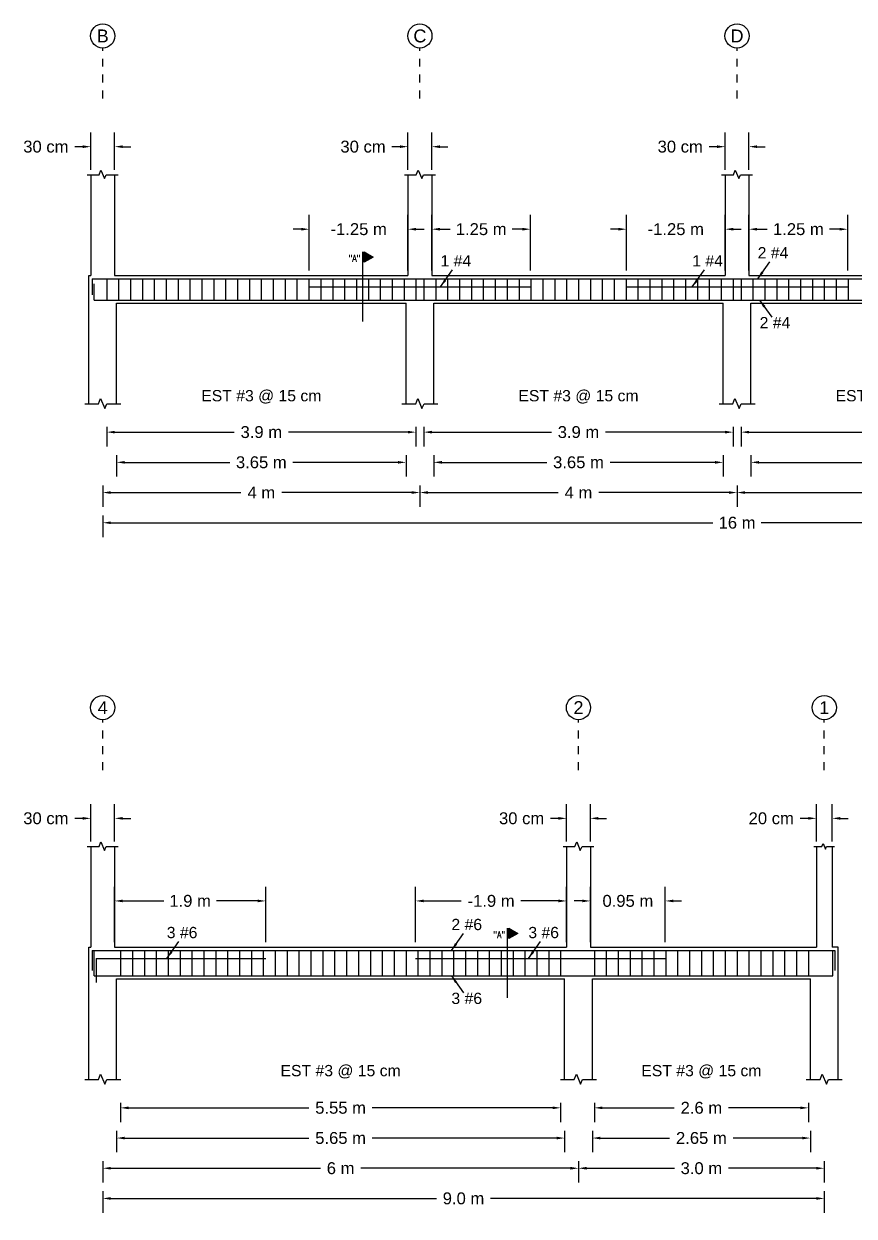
# Model space of a CAD drawing. Header units: metres. Extents: x 3 to 20.4, y -3.2 to 11.8.
# Drawn here: x 3.01 to 13.48, y -3.19 to 11.85 of the extents above; entities that cross this region are included whole.
import ezdxf
from ezdxf.enums import TextEntityAlignment as Align

# ---------------------------------------------------------------- set-up
doc = ezdxf.new("R2010")
doc.units = ezdxf.units.M
doc.header["$MEASUREMENT"] = 0
doc.linetypes.add('DASHED', pattern=[0.75, 0.5, -0.25])
for name, color, linetype in [('AXES', 7, 'Continuous'), ('GEOMETRY_CONTOURS', 7, 'Continuous'), ('LONGITUDINAL_REINFORCEMENT', 7, 'Continuous'), ('REINFORCEMENT_DIMENSIONS', 7, 'Continuous'), ('TRANSVERSAL_REINFORCEMENT', 7, 'Continuous')]:
    doc.layers.add(name, color=color, linetype=linetype)
doc.layers.add('TEXTOS 1', color=7, linetype='Continuous', lineweight=20)
doc.styles.add('romans', font='romans.shx', dxfattribs={"width": 0.7})
doc.styles.get("Standard").update_dxf_attribs({"font": 'arial.ttf'})
doc.dimstyles.get("Standard").update_dxf_attribs({"dimtxt": 0.18, "dimasz": 0.18, "dimexe": 0.18, "dimexo": 0.0625, "dimgap": 0.09, "dimtad": 0, "dimtih": 1, "dimtoh": 1, "dimdec": 4, "dimzin": 0, "dimdsep": 46, "dimtxsty": 'Standard', "dimcen": 0.09, "dimadec": 0, "dimazin": 0, "dimtfac": 1, "dimtdec": 4, "dimtofl": 0, "dimtmove": 0, "dimatfit": 3, "dimfxl": 1, "dimtolj": 1, "dimtzin": 0, "dimarcsym": 0})

# ---------------------------------------------------------------- blocks, each defined once
blk = doc.blocks.new('*D12')
at = {"layer": 'REINFORCEMENT_DIMENSIONS', "color": 0, "lineweight": -2, "transparency": 16777216}
for p, q in [((3.85, 10.006), (3.85, 10.479)), ((4.15, 10.006), (4.15, 10.479)), ((3.748, 10.299), (3.647, 10.299)), ((4.252, 10.299), (4.353, 10.299))]:
    blk.add_line(p, q, dxfattribs=at)
at = {"layer": 'REINFORCEMENT_DIMENSIONS', "color": 0, "transparency": 16777216}
for points in [[(3.748, 10.316), (3.748, 10.282), (3.85, 10.299)], [(4.252, 10.316), (4.252, 10.282), (4.15, 10.299)]]:
    blk.add_solid(points, dxfattribs=at)
at = {"layer": 'REINFORCEMENT_DIMENSIONS', "color": 0, "transparency": 16777216, "insert": (3.283, 10.299), "char_height": 0.15, "attachment_point": 5}
blk.add_mtext('\\A1;30 cm', dxfattribs=at)
blk = doc.blocks.new('*D13')
at = {"layer": 'REINFORCEMENT_DIMENSIONS', "color": 0, "lineweight": -2, "transparency": 16777216}
for p, q in [((7.85, 10.006), (7.85, 10.479)), ((8.15, 10.006), (8.15, 10.479)), ((7.748, 10.299), (7.647, 10.299)), ((8.252, 10.299), (8.353, 10.299))]:
    blk.add_line(p, q, dxfattribs=at)
at = {"layer": 'REINFORCEMENT_DIMENSIONS', "color": 0, "transparency": 16777216}
for points in [[(7.748, 10.316), (7.748, 10.282), (7.85, 10.299)], [(8.252, 10.316), (8.252, 10.282), (8.15, 10.299)]]:
    blk.add_solid(points, dxfattribs=at)
at = {"layer": 'REINFORCEMENT_DIMENSIONS', "color": 0, "transparency": 16777216, "insert": (7.283, 10.299), "char_height": 0.15, "attachment_point": 5}
blk.add_mtext('\\A1;30 cm', dxfattribs=at)
blk = doc.blocks.new('*D14')
at = {"layer": 'REINFORCEMENT_DIMENSIONS', "color": 0, "lineweight": -2, "transparency": 16777216}
for p, q in [((11.85, 10.006), (11.85, 10.479)), ((12.15, 10.006), (12.15, 10.479)), ((11.748, 10.299), (11.647, 10.299)), ((12.252, 10.299), (12.353, 10.299))]:
    blk.add_line(p, q, dxfattribs=at)
at = {"layer": 'REINFORCEMENT_DIMENSIONS', "color": 0, "transparency": 16777216}
for points in [[(11.748, 10.316), (11.748, 10.282), (11.85, 10.299)], [(12.252, 10.316), (12.252, 10.282), (12.15, 10.299)]]:
    blk.add_solid(points, dxfattribs=at)
at = {"layer": 'REINFORCEMENT_DIMENSIONS', "color": 0, "transparency": 16777216, "insert": (11.283, 10.299), "char_height": 0.15, "attachment_point": 5}
blk.add_mtext('\\A1;30 cm', dxfattribs=at)
blk = doc.blocks.new('*D17')
at = {"layer": 'REINFORCEMENT_DIMENSIONS', "color": 0, "lineweight": -2, "transparency": 16777216}
for p, q in [((4.175, 6.407), (4.175, 6.137)), ((7.825, 6.407), (7.825, 6.137)), ((4.277, 6.317), (5.601, 6.317)), ((7.723, 6.317), (6.399, 6.317))]:
    blk.add_line(p, q, dxfattribs=at)
at = {"layer": 'REINFORCEMENT_DIMENSIONS', "color": 0, "transparency": 16777216}
for points in [[(4.277, 6.334), (4.277, 6.3), (4.175, 6.317)], [(7.723, 6.334), (7.723, 6.3), (7.825, 6.317)]]:
    blk.add_solid(points, dxfattribs=at)
at = {"layer": 'REINFORCEMENT_DIMENSIONS', "color": 0, "transparency": 16777216, "insert": (6, 6.317), "char_height": 0.15, "attachment_point": 5}
blk.add_mtext('\\A1;3.65 m', dxfattribs=at)
blk = doc.blocks.new('*D18')
at = {"layer": 'REINFORCEMENT_DIMENSIONS', "color": 0, "lineweight": -2, "transparency": 16777216}
for p, q in [((8.175, 6.407), (8.175, 6.137)), ((11.825, 6.407), (11.825, 6.137)), ((8.277, 6.317), (9.601, 6.317)), ((11.723, 6.317), (10.399, 6.317))]:
    blk.add_line(p, q, dxfattribs=at)
at = {"layer": 'REINFORCEMENT_DIMENSIONS', "color": 0, "transparency": 16777216}
for points in [[(8.277, 6.334), (8.277, 6.3), (8.175, 6.317)], [(11.723, 6.334), (11.723, 6.3), (11.825, 6.317)]]:
    blk.add_solid(points, dxfattribs=at)
at = {"layer": 'REINFORCEMENT_DIMENSIONS', "color": 0, "transparency": 16777216, "insert": (10, 6.317), "char_height": 0.15, "attachment_point": 5}
blk.add_mtext('\\A1;3.65 m', dxfattribs=at)
blk = doc.blocks.new('*D19')
at = {"layer": 'REINFORCEMENT_DIMENSIONS', "color": 0, "lineweight": -2, "transparency": 16777216}
for p, q in [((12.175, 6.407), (12.175, 6.137)), ((15.825, 6.407), (15.825, 6.137)), ((12.277, 6.317), (13.601, 6.317)), ((15.723, 6.317), (14.399, 6.317))]:
    blk.add_line(p, q, dxfattribs=at)
at = {"layer": 'REINFORCEMENT_DIMENSIONS', "color": 0, "transparency": 16777216}
for points in [[(12.277, 6.334), (12.277, 6.3), (12.175, 6.317)], [(15.723, 6.334), (15.723, 6.3), (15.825, 6.317)]]:
    blk.add_solid(points, dxfattribs=at)
at = {"layer": 'REINFORCEMENT_DIMENSIONS', "color": 0, "transparency": 16777216, "insert": (14, 6.317), "char_height": 0.15, "attachment_point": 5}
blk.add_mtext('\\A1;3.65 m', dxfattribs=at)
blk = doc.blocks.new('*D21')
at = {"layer": 'REINFORCEMENT_DIMENSIONS', "color": 0, "lineweight": -2, "transparency": 16777216}
for p, q in [((4, 6.026), (4, 5.756)), ((8, 6.026), (8, 5.756)), ((4.102, 5.936), (5.743, 5.936)), ((7.898, 5.936), (6.257, 5.936))]:
    blk.add_line(p, q, dxfattribs=at)
at = {"layer": 'REINFORCEMENT_DIMENSIONS', "color": 0, "transparency": 16777216}
for points in [[(4.102, 5.953), (4.102, 5.919), (4, 5.936)], [(7.898, 5.953), (7.898, 5.919), (8, 5.936)]]:
    blk.add_solid(points, dxfattribs=at)
at = {"layer": 'REINFORCEMENT_DIMENSIONS', "color": 0, "transparency": 16777216, "insert": (6, 5.936), "char_height": 0.15, "attachment_point": 5}
blk.add_mtext('\\A1;4 m', dxfattribs=at)
blk = doc.blocks.new('*D22')
at = {"layer": 'REINFORCEMENT_DIMENSIONS', "color": 0, "lineweight": -2, "transparency": 16777216}
for p, q in [((8, 6.026), (8, 5.756)), ((12, 6.026), (12, 5.756)), ((8.102, 5.936), (9.743, 5.936)), ((11.898, 5.936), (10.257, 5.936))]:
    blk.add_line(p, q, dxfattribs=at)
at = {"layer": 'REINFORCEMENT_DIMENSIONS', "color": 0, "transparency": 16777216}
for points in [[(8.102, 5.953), (8.102, 5.919), (8, 5.936)], [(11.898, 5.953), (11.898, 5.919), (12, 5.936)]]:
    blk.add_solid(points, dxfattribs=at)
at = {"layer": 'REINFORCEMENT_DIMENSIONS', "color": 0, "transparency": 16777216, "insert": (10, 5.936), "char_height": 0.15, "attachment_point": 5}
blk.add_mtext('\\A1;4 m', dxfattribs=at)
blk = doc.blocks.new('*D23')
at = {"layer": 'REINFORCEMENT_DIMENSIONS', "color": 0, "lineweight": -2, "transparency": 16777216}
for p, q in [((12, 6.026), (12, 5.756)), ((16, 6.026), (16, 5.756)), ((12.102, 5.936), (13.743, 5.936)), ((15.898, 5.936), (14.257, 5.936))]:
    blk.add_line(p, q, dxfattribs=at)
at = {"layer": 'REINFORCEMENT_DIMENSIONS', "color": 0, "transparency": 16777216}
for points in [[(12.102, 5.953), (12.102, 5.919), (12, 5.936)], [(15.898, 5.953), (15.898, 5.919), (16, 5.936)]]:
    blk.add_solid(points, dxfattribs=at)
at = {"layer": 'REINFORCEMENT_DIMENSIONS', "color": 0, "transparency": 16777216, "insert": (14, 5.936), "char_height": 0.15, "attachment_point": 5}
blk.add_mtext('\\A1;4 m', dxfattribs=at)
blk = doc.blocks.new('*D25')
at = {"layer": 'REINFORCEMENT_DIMENSIONS', "color": 0, "lineweight": -2, "transparency": 16777216}
for p, q in [((4, 5.645), (4, 5.375)), ((20, 5.645), (20, 5.375)), ((4.102, 5.555), (11.695, 5.555)), ((19.898, 5.555), (12.305, 5.555))]:
    blk.add_line(p, q, dxfattribs=at)
at = {"layer": 'REINFORCEMENT_DIMENSIONS', "color": 0, "transparency": 16777216}
for points in [[(4.102, 5.572), (4.102, 5.538), (4, 5.555)], [(19.898, 5.572), (19.898, 5.538), (20, 5.555)]]:
    blk.add_solid(points, dxfattribs=at)
at = {"layer": 'REINFORCEMENT_DIMENSIONS', "color": 0, "transparency": 16777216, "insert": (12, 5.555), "char_height": 0.15, "attachment_point": 5}
blk.add_mtext('\\A1;16 m', dxfattribs=at)
blk = doc.blocks.new('*D26')
at = {"layer": 'REINFORCEMENT_DIMENSIONS', "color": 0, "lineweight": -2, "transparency": 16777216}
for p, q in [((6.605, 8.736), (6.605, 9.438)), ((7.85, 8.736), (7.85, 9.438)), ((6.503, 9.258), (6.402, 9.258)), ((7.952, 9.258), (8.053, 9.258))]:
    blk.add_line(p, q, dxfattribs=at)
at = {"layer": 'REINFORCEMENT_DIMENSIONS', "color": 0, "transparency": 16777216}
for points in [[(6.503, 9.275), (6.503, 9.241), (6.605, 9.258)], [(7.952, 9.275), (7.952, 9.241), (7.85, 9.258)]]:
    blk.add_solid(points, dxfattribs=at)
at = {"layer": 'REINFORCEMENT_DIMENSIONS', "color": 0, "transparency": 16777216, "insert": (7.228, 9.258), "char_height": 0.15, "attachment_point": 5}
blk.add_mtext('\\A1;-1.25 m', dxfattribs=at)
blk = doc.blocks.new('*D27')
at = {"layer": 'REINFORCEMENT_DIMENSIONS', "color": 0, "lineweight": -2, "transparency": 16777216}
for p, q in [((8.15, 8.736), (8.15, 9.438)), ((9.395, 8.736), (9.395, 9.438)), ((8.252, 9.258), (8.38, 9.258)), ((9.293, 9.258), (9.165, 9.258))]:
    blk.add_line(p, q, dxfattribs=at)
at = {"layer": 'REINFORCEMENT_DIMENSIONS', "color": 0, "transparency": 16777216}
for points in [[(8.252, 9.275), (8.252, 9.241), (8.15, 9.258)], [(9.293, 9.275), (9.293, 9.241), (9.395, 9.258)]]:
    blk.add_solid(points, dxfattribs=at)
at = {"layer": 'REINFORCEMENT_DIMENSIONS', "color": 0, "transparency": 16777216, "insert": (8.773, 9.258), "char_height": 0.15, "attachment_point": 5}
blk.add_mtext('\\A1;1.25 m', dxfattribs=at)
blk = doc.blocks.new('*D28')
at = {"layer": 'REINFORCEMENT_DIMENSIONS', "color": 0, "lineweight": -2, "transparency": 16777216}
for p, q in [((10.605, 8.736), (10.605, 9.438)), ((11.85, 8.736), (11.85, 9.438)), ((10.503, 9.258), (10.402, 9.258)), ((11.952, 9.258), (12.053, 9.258))]:
    blk.add_line(p, q, dxfattribs=at)
at = {"layer": 'REINFORCEMENT_DIMENSIONS', "color": 0, "transparency": 16777216}
for points in [[(10.503, 9.275), (10.503, 9.241), (10.605, 9.258)], [(11.952, 9.275), (11.952, 9.241), (11.85, 9.258)]]:
    blk.add_solid(points, dxfattribs=at)
at = {"layer": 'REINFORCEMENT_DIMENSIONS', "color": 0, "transparency": 16777216, "insert": (11.227, 9.258), "char_height": 0.15, "attachment_point": 5}
blk.add_mtext('\\A1;-1.25 m', dxfattribs=at)
blk = doc.blocks.new('*D29')
at = {"layer": 'REINFORCEMENT_DIMENSIONS', "color": 0, "lineweight": -2, "transparency": 16777216}
for p, q in [((12.15, 8.736), (12.15, 9.438)), ((13.395, 8.736), (13.395, 9.438)), ((12.252, 9.258), (12.38, 9.258)), ((13.293, 9.258), (13.165, 9.258))]:
    blk.add_line(p, q, dxfattribs=at)
at = {"layer": 'REINFORCEMENT_DIMENSIONS', "color": 0, "transparency": 16777216}
for points in [[(12.252, 9.275), (12.252, 9.241), (12.15, 9.258)], [(13.293, 9.275), (13.293, 9.241), (13.395, 9.258)]]:
    blk.add_solid(points, dxfattribs=at)
at = {"layer": 'REINFORCEMENT_DIMENSIONS', "color": 0, "transparency": 16777216, "insert": (12.773, 9.258), "char_height": 0.15, "attachment_point": 5}
blk.add_mtext('\\A1;1.25 m', dxfattribs=at)
blk = doc.blocks.new('*D32')
at = {"layer": 'REINFORCEMENT_DIMENSIONS', "color": 0, "lineweight": -2, "transparency": 16777216}
for p, q in [((4.05, 6.763), (4.05, 6.518)), ((4.152, 6.698), (5.659, 6.698)), ((7.848, 6.698), (6.341, 6.698)), ((7.95, 6.763), (7.95, 6.518))]:
    blk.add_line(p, q, dxfattribs=at)
at = {"layer": 'REINFORCEMENT_DIMENSIONS', "color": 0, "transparency": 16777216}
for points in [[(4.152, 6.715), (4.152, 6.681), (4.05, 6.698)], [(7.848, 6.715), (7.848, 6.681), (7.95, 6.698)]]:
    blk.add_solid(points, dxfattribs=at)
at = {"layer": 'REINFORCEMENT_DIMENSIONS', "color": 0, "transparency": 16777216, "insert": (6, 6.698), "char_height": 0.15, "attachment_point": 5}
blk.add_mtext('\\A1;3.9 m', dxfattribs=at)
blk = doc.blocks.new('*D9')
at = {"layer": 'REINFORCEMENT_DIMENSIONS', "color": 0, "lineweight": -2, "transparency": 16777216}
for p, q in [((8.05, 6.763), (8.05, 6.518)), ((8.152, 6.698), (9.659, 6.698)), ((11.848, 6.698), (10.341, 6.698)), ((11.95, 6.763), (11.95, 6.518))]:
    blk.add_line(p, q, dxfattribs=at)
at = {"layer": 'REINFORCEMENT_DIMENSIONS', "color": 0, "transparency": 16777216}
for points in [[(8.152, 6.715), (8.152, 6.681), (8.05, 6.698)], [(11.848, 6.715), (11.848, 6.681), (11.95, 6.698)]]:
    blk.add_solid(points, dxfattribs=at)
at = {"layer": 'REINFORCEMENT_DIMENSIONS', "color": 0, "transparency": 16777216, "insert": (10, 6.698), "char_height": 0.15, "attachment_point": 5}
blk.add_mtext('\\A1;3.9 m', dxfattribs=at)
blk = doc.blocks.new('*D10')
at = {"layer": 'REINFORCEMENT_DIMENSIONS', "color": 0, "lineweight": -2, "transparency": 16777216}
for p, q in [((12.05, 6.763), (12.05, 6.518)), ((12.152, 6.698), (13.659, 6.698)), ((15.848, 6.698), (14.341, 6.698)), ((15.95, 6.763), (15.95, 6.518))]:
    blk.add_line(p, q, dxfattribs=at)
at = {"layer": 'REINFORCEMENT_DIMENSIONS', "color": 0, "transparency": 16777216}
for points in [[(12.152, 6.715), (12.152, 6.681), (12.05, 6.698)], [(15.848, 6.715), (15.848, 6.681), (15.95, 6.698)]]:
    blk.add_solid(points, dxfattribs=at)
at = {"layer": 'REINFORCEMENT_DIMENSIONS', "color": 0, "transparency": 16777216, "insert": (14, 6.698), "char_height": 0.15, "attachment_point": 5}
blk.add_mtext('\\A1;3.9 m', dxfattribs=at)
blk = doc.blocks.new('*D46')
at = {"layer": 'REINFORCEMENT_DIMENSIONS', "color": 0, "lineweight": -2, "transparency": 16777216}
for p, q in [((3.85, 1.532), (3.85, 2.006)), ((4.15, 1.532), (4.15, 2.006)), ((3.748, 1.826), (3.647, 1.826)), ((4.252, 1.826), (4.353, 1.826))]:
    blk.add_line(p, q, dxfattribs=at)
at = {"layer": 'REINFORCEMENT_DIMENSIONS', "color": 0, "transparency": 16777216}
for points in [[(3.748, 1.843), (3.748, 1.809), (3.85, 1.826)], [(4.252, 1.843), (4.252, 1.809), (4.15, 1.826)]]:
    blk.add_solid(points, dxfattribs=at)
at = {"layer": 'REINFORCEMENT_DIMENSIONS', "color": 0, "transparency": 16777216, "insert": (3.283, 1.826), "char_height": 0.15, "attachment_point": 5}
blk.add_mtext('\\A1;30 cm', dxfattribs=at)
blk = doc.blocks.new('*D47')
at = {"layer": 'REINFORCEMENT_DIMENSIONS', "color": 0, "lineweight": -2, "transparency": 16777216}
for p, q in [((9.85, 1.532), (9.85, 2.006)), ((10.15, 1.532), (10.15, 2.006)), ((9.748, 1.826), (9.647, 1.826)), ((10.252, 1.826), (10.353, 1.826))]:
    blk.add_line(p, q, dxfattribs=at)
at = {"layer": 'REINFORCEMENT_DIMENSIONS', "color": 0, "transparency": 16777216}
for points in [[(9.748, 1.843), (9.748, 1.809), (9.85, 1.826)], [(10.252, 1.843), (10.252, 1.809), (10.15, 1.826)]]:
    blk.add_solid(points, dxfattribs=at)
at = {"layer": 'REINFORCEMENT_DIMENSIONS', "color": 0, "transparency": 16777216, "insert": (9.283, 1.826), "char_height": 0.15, "attachment_point": 5}
blk.add_mtext('\\A1;30 cm', dxfattribs=at)
blk = doc.blocks.new('*D48')
at = {"layer": 'REINFORCEMENT_DIMENSIONS', "color": 0, "lineweight": -2, "transparency": 16777216}
for p, q in [((13, 1.532), (13, 2.006)), ((13.2, 1.532), (13.2, 2.006)), ((12.898, 1.826), (12.797, 1.826)), ((13.302, 1.826), (13.403, 1.826))]:
    blk.add_line(p, q, dxfattribs=at)
at = {"layer": 'REINFORCEMENT_DIMENSIONS', "color": 0, "transparency": 16777216}
for points in [[(12.898, 1.843), (12.898, 1.809), (13, 1.826)], [(13.302, 1.843), (13.302, 1.809), (13.2, 1.826)]]:
    blk.add_solid(points, dxfattribs=at)
at = {"layer": 'REINFORCEMENT_DIMENSIONS', "color": 0, "transparency": 16777216, "insert": (12.431, 1.826), "char_height": 0.15, "attachment_point": 5}
blk.add_mtext('\\A1;20 cm', dxfattribs=at)
blk = doc.blocks.new('*D49')
at = {"layer": 'REINFORCEMENT_DIMENSIONS', "color": 0, "lineweight": -2, "transparency": 16777216}
for p, q in [((4.175, -2.117), (4.175, -2.387)), ((4.277, -2.207), (6.601, -2.207)), ((9.723, -2.207), (7.399, -2.207)), ((9.825, -2.117), (9.825, -2.387))]:
    blk.add_line(p, q, dxfattribs=at)
at = {"layer": 'REINFORCEMENT_DIMENSIONS', "color": 0, "transparency": 16777216}
for points in [[(4.277, -2.19), (4.277, -2.224), (4.175, -2.207)], [(9.723, -2.19), (9.723, -2.224), (9.825, -2.207)]]:
    blk.add_solid(points, dxfattribs=at)
at = {"layer": 'REINFORCEMENT_DIMENSIONS', "color": 0, "transparency": 16777216, "insert": (7, -2.207), "char_height": 0.15, "attachment_point": 5}
blk.add_mtext('\\A1;5.65 m', dxfattribs=at)
blk = doc.blocks.new('*D50')
at = {"layer": 'REINFORCEMENT_DIMENSIONS', "color": 0, "lineweight": -2, "transparency": 16777216}
for p, q in [((10.175, -2.117), (10.175, -2.387)), ((10.277, -2.207), (11.15, -2.207)), ((12.823, -2.207), (11.95, -2.207)), ((12.925, -2.117), (12.925, -2.387))]:
    blk.add_line(p, q, dxfattribs=at)
at = {"layer": 'REINFORCEMENT_DIMENSIONS', "color": 0, "transparency": 16777216}
for points in [[(10.277, -2.19), (10.277, -2.224), (10.175, -2.207)], [(12.823, -2.19), (12.823, -2.224), (12.925, -2.207)]]:
    blk.add_solid(points, dxfattribs=at)
at = {"layer": 'REINFORCEMENT_DIMENSIONS', "color": 0, "transparency": 16777216, "insert": (11.55, -2.207), "char_height": 0.15, "attachment_point": 5}
blk.add_mtext('\\A1;2.65 m', dxfattribs=at)
blk = doc.blocks.new('*D51')
at = {"layer": 'REINFORCEMENT_DIMENSIONS', "color": 0, "lineweight": -2, "transparency": 16777216}
for p, q in [((4, -2.498), (4, -2.768)), ((10, -2.498), (10, -2.768)), ((4.102, -2.588), (6.746, -2.588)), ((9.898, -2.588), (7.254, -2.588))]:
    blk.add_line(p, q, dxfattribs=at)
at = {"layer": 'REINFORCEMENT_DIMENSIONS', "color": 0, "transparency": 16777216}
for points in [[(4.102, -2.571), (4.102, -2.605), (4, -2.588)], [(9.898, -2.571), (9.898, -2.605), (10, -2.588)]]:
    blk.add_solid(points, dxfattribs=at)
at = {"layer": 'REINFORCEMENT_DIMENSIONS', "color": 0, "transparency": 16777216, "insert": (7, -2.588), "char_height": 0.15, "attachment_point": 5}
blk.add_mtext('\\A1;6 m', dxfattribs=at)
blk = doc.blocks.new('*D52')
at = {"layer": 'REINFORCEMENT_DIMENSIONS', "color": 0, "lineweight": -2, "transparency": 16777216}
for p, q in [((10, -2.498), (10, -2.768)), ((13.1, -2.498), (13.1, -2.768)), ((10.102, -2.588), (11.209, -2.588)), ((12.998, -2.588), (11.891, -2.588))]:
    blk.add_line(p, q, dxfattribs=at)
at = {"layer": 'REINFORCEMENT_DIMENSIONS', "color": 0, "transparency": 16777216}
for points in [[(10.102, -2.571), (10.102, -2.605), (10, -2.588)], [(12.998, -2.571), (12.998, -2.605), (13.1, -2.588)]]:
    blk.add_solid(points, dxfattribs=at)
at = {"layer": 'REINFORCEMENT_DIMENSIONS', "color": 0, "transparency": 16777216, "insert": (11.55, -2.588), "char_height": 0.15, "attachment_point": 5}
blk.add_mtext('\\A1;3.0 m', dxfattribs=at)
blk = doc.blocks.new('*D53')
at = {"layer": 'REINFORCEMENT_DIMENSIONS', "color": 0, "lineweight": -2, "transparency": 16777216}
for p, q in [((4, -2.879), (4, -3.149)), ((4.102, -2.969), (8.209, -2.969)), ((12.998, -2.969), (8.891, -2.969)), ((13.1, -2.879), (13.1, -3.149))]:
    blk.add_line(p, q, dxfattribs=at)
at = {"layer": 'REINFORCEMENT_DIMENSIONS', "color": 0, "transparency": 16777216}
for points in [[(4.102, -2.952), (4.102, -2.986), (4, -2.969)], [(12.998, -2.952), (12.998, -2.986), (13.1, -2.969)]]:
    blk.add_solid(points, dxfattribs=at)
at = {"layer": 'REINFORCEMENT_DIMENSIONS', "color": 0, "transparency": 16777216, "insert": (8.55, -2.969), "char_height": 0.15, "attachment_point": 5}
blk.add_mtext('\\A1;9.0 m', dxfattribs=at)
blk = doc.blocks.new('*D54')
at = {"layer": 'REINFORCEMENT_DIMENSIONS', "color": 0, "lineweight": -2, "transparency": 16777216}
for p, q in [((4.15, 0.262), (4.15, 0.964)), ((6.055, 0.262), (6.055, 0.964)), ((4.252, 0.784), (4.769, 0.784)), ((5.953, 0.784), (5.436, 0.784))]:
    blk.add_line(p, q, dxfattribs=at)
at = {"layer": 'REINFORCEMENT_DIMENSIONS', "color": 0, "transparency": 16777216}
for points in [[(4.252, 0.801), (4.252, 0.767), (4.15, 0.784)], [(5.953, 0.801), (5.953, 0.767), (6.055, 0.784)]]:
    blk.add_solid(points, dxfattribs=at)
at = {"layer": 'REINFORCEMENT_DIMENSIONS', "color": 0, "transparency": 16777216, "insert": (5.102, 0.784), "char_height": 0.15, "attachment_point": 5}
blk.add_mtext('\\A1;1.9 m', dxfattribs=at)
blk = doc.blocks.new('*D55')
at = {"layer": 'REINFORCEMENT_DIMENSIONS', "color": 0, "lineweight": -2, "transparency": 16777216}
for p, q in [((7.945, 0.262), (7.945, 0.964)), ((9.85, 0.262), (9.85, 0.964)), ((8.047, 0.784), (8.521, 0.784)), ((9.748, 0.784), (9.274, 0.784))]:
    blk.add_line(p, q, dxfattribs=at)
at = {"layer": 'REINFORCEMENT_DIMENSIONS', "color": 0, "transparency": 16777216}
for points in [[(8.047, 0.801), (8.047, 0.767), (7.945, 0.784)], [(9.748, 0.801), (9.748, 0.767), (9.85, 0.784)]]:
    blk.add_solid(points, dxfattribs=at)
at = {"layer": 'REINFORCEMENT_DIMENSIONS', "color": 0, "transparency": 16777216, "insert": (8.898, 0.784), "char_height": 0.15, "attachment_point": 5}
blk.add_mtext('\\A1;-1.9 m', dxfattribs=at)
blk = doc.blocks.new('*D56')
at = {"layer": 'REINFORCEMENT_DIMENSIONS', "color": 0, "lineweight": -2, "transparency": 16777216}
for p, q in [((10.15, 0.262), (10.15, 0.964)), ((11.095, 0.262), (11.095, 0.964)), ((10.048, 0.784), (9.947, 0.784)), ((11.197, 0.784), (11.298, 0.784))]:
    blk.add_line(p, q, dxfattribs=at)
at = {"layer": 'REINFORCEMENT_DIMENSIONS', "color": 0, "transparency": 16777216}
for points in [[(10.048, 0.801), (10.048, 0.767), (10.15, 0.784)], [(11.197, 0.801), (11.197, 0.767), (11.095, 0.784)]]:
    blk.add_solid(points, dxfattribs=at)
at = {"layer": 'REINFORCEMENT_DIMENSIONS', "color": 0, "transparency": 16777216, "insert": (10.623, 0.784), "char_height": 0.15, "attachment_point": 5}
blk.add_mtext('\\A1;0.95 m', dxfattribs=at)
blk = doc.blocks.new('*D57')
at = {"layer": 'REINFORCEMENT_DIMENSIONS', "color": 0, "lineweight": -2, "transparency": 16777216}
for p, q in [((4.225, -1.761), (4.225, -2.006)), ((9.775, -1.761), (9.775, -2.006)), ((4.327, -1.826), (6.601, -1.826)), ((9.673, -1.826), (7.399, -1.826))]:
    blk.add_line(p, q, dxfattribs=at)
at = {"layer": 'REINFORCEMENT_DIMENSIONS', "color": 0, "transparency": 16777216}
for points in [[(4.327, -1.809), (4.327, -1.843), (4.225, -1.826)], [(9.673, -1.809), (9.673, -1.843), (9.775, -1.826)]]:
    blk.add_solid(points, dxfattribs=at)
at = {"layer": 'REINFORCEMENT_DIMENSIONS', "color": 0, "transparency": 16777216, "insert": (7, -1.826), "char_height": 0.15, "attachment_point": 5}
blk.add_mtext('\\A1;5.55 m', dxfattribs=at)
blk = doc.blocks.new('*D58')
at = {"layer": 'REINFORCEMENT_DIMENSIONS', "color": 0, "lineweight": -2, "transparency": 16777216}
for p, q in [((10.2, -1.761), (10.2, -2.006)), ((12.9, -1.761), (12.9, -2.006)), ((10.302, -1.826), (11.208, -1.826)), ((12.798, -1.826), (11.892, -1.826))]:
    blk.add_line(p, q, dxfattribs=at)
at = {"layer": 'REINFORCEMENT_DIMENSIONS', "color": 0, "transparency": 16777216}
for points in [[(10.302, -1.809), (10.302, -1.843), (10.2, -1.826)], [(12.798, -1.809), (12.798, -1.843), (12.9, -1.826)]]:
    blk.add_solid(points, dxfattribs=at)
at = {"layer": 'REINFORCEMENT_DIMENSIONS', "color": 0, "transparency": 16777216, "insert": (11.55, -1.826), "char_height": 0.15, "attachment_point": 5}
blk.add_mtext('\\A1;2.6 m', dxfattribs=at)

msp = doc.modelspace()

# ---------------------------------------------------------------- hatches: boundary and pattern name
h = msp.add_hatch(color=256)
h.dxf.hatch_style = 1
h.paths.add_polyline_path([(7.40987, 8.90698), (7.29722, 8.84193), (7.29722, 8.97202)])
h = msp.add_hatch(color=256)
h.dxf.hatch_style = 1
h.paths.add_polyline_path([(9.23487, 0.37498), (9.12222, 0.30993), (9.12222, 0.44002)])

# ---------------------------------------------------------------- linework, layer by layer
for points in [[(7.275, 8.97202), (7.275, 8.09198)], [(9.1, 0.44002), (9.1, -0.44002)]]:
    msp.add_lwpolyline(points)
for points in [[(7.40987, 8.90698), (7.29722, 8.84193), (7.29722, 8.97202)], [(9.23487, 0.37498), (9.12222, 0.30993), (9.12222, 0.44002)]]:
    msp.add_lwpolyline(points, close=True)
at = {"layer": 'AXES', "color": 9, "linetype": 'DASHED', "ltscale": 0.1}
for p, q in [((4, 10.9088), (4, 11.5438)), ((8, 10.9088), (8, 11.5438)), ((12, 10.9088), (12, 11.5438)), ((4, 2.4352), (4, 3.0702)), ((10, 2.4352), (10, 3.0702)), ((13.1, 2.4352), (13.1, 3.0702))]:
    msp.add_line(p, q, dxfattribs=at)
at = {"layer": 'AXES', "color": 8, "linetype": 'Continuous'}
for centre in [(4, 11.6962), (8, 11.6962), (12, 11.6962), (4, 3.2226), (10, 3.2226), (13.1, 3.2226)]:
    msp.add_circle(centre, 0.1524, dxfattribs=at)
at = {"layer": 'GEOMETRY_CONTOURS', "color": 7, "linetype": 'Continuous', "ltscale": 0.1}
for p, q in [((3.805, 9.9436), (3.955, 9.9436)), ((3.85, 9.9436), (3.85, 8.6736)), ((3.955, 9.9436), (3.9775, 10.0036)), ((3.9775, 10.0036), (4.0225, 9.8956)), ((4.0225, 9.8956), (4.045, 9.9436)), ((4.045, 9.9436), (4.195, 9.9436)), ((4.15, 9.9436), (4.15, 8.6736)), ((7.805, 9.9436), (7.955, 9.9436)), ((7.85, 9.9436), (7.85, 8.6736)), ((7.955, 9.9436), (7.9775, 10.0036)), ((7.9775, 10.0036), (8.0225, 9.8956)), ((8.0225, 9.8956), (8.045, 9.9436)), ((8.045, 9.9436), (8.195, 9.9436)), ((8.15, 9.9436), (8.15, 8.6736)), ((11.805, 9.9436), (11.955, 9.9436)), ((11.85, 9.9436), (11.85, 8.6736)), ((11.955, 9.9436), (11.9775, 10.0036)), ((11.9775, 10.0036), (12.0225, 9.8956)), ((12.0225, 9.8956), (12.045, 9.9436)), ((12.045, 9.9436), (12.195, 9.9436)), ((12.15, 9.9436), (12.15, 8.6736)), ((3.825, 8.3236), (3.825, 8.6736)), ((3.825, 8.6736), (3.85, 8.6736)), ((4.15, 8.6736), (7.85, 8.6736)), ((8.15, 8.6736), (11.85, 8.6736)), ((12.15, 8.6736), (15.85, 8.6736)), ((3.825, 7.0536), (3.825, 8.3236)), ((4.175, 8.3236), (7.825, 8.3236)), ((4.175, 7.0536), (4.175, 8.3236)), ((7.825, 7.0536), (7.825, 8.3236)), ((8.175, 8.3236), (11.825, 8.3236)), ((8.175, 7.0536), (8.175, 8.3236)), ((11.825, 7.0536), (11.825, 8.3236)), ((12.175, 8.3236), (15.825, 8.3236)), ((12.175, 7.0536), (12.175, 8.3236)), ((3.9475, 7.0536), (3.97375, 7.1236)), ((3.97375, 7.1236), (4.02625, 6.9976)), ((7.9475, 7.0536), (7.97375, 7.1236)), ((7.97375, 7.1236), (8.02625, 6.9976)), ((11.9475, 7.0536), (11.97375, 7.1236)), ((11.97375, 7.1236), (12.02625, 6.9976)), ((3.7725, 7.0536), (3.9475, 7.0536)), ((4.02625, 6.9976), (4.0525, 7.0536)), ((4.0525, 7.0536), (4.2275, 7.0536)), ((7.7725, 7.0536), (7.9475, 7.0536)), ((8.02625, 6.9976), (8.0525, 7.0536)), ((8.0525, 7.0536), (8.2275, 7.0536)), ((11.7725, 7.0536), (11.9475, 7.0536)), ((12.02625, 6.9976), (12.0525, 7.0536)), ((12.0525, 7.0536), (12.2275, 7.0536)), ((3.955, 1.47), (3.9775, 1.53)), ((3.9775, 1.53), (4.0225, 1.422)), ((9.955, 1.47), (9.9775, 1.53)), ((9.9775, 1.53), (10.0225, 1.422)), ((13.07, 1.47), (13.085, 1.51)), ((13.085, 1.51), (13.115, 1.438)), ((3.805, 1.47), (3.955, 1.47)), ((3.85, 1.47), (3.85, 0.2)), ((4.0225, 1.422), (4.045, 1.47)), ((4.045, 1.47), (4.195, 1.47)), ((4.15, 1.47), (4.15, 0.2)), ((9.805, 1.47), (9.955, 1.47)), ((9.85, 1.47), (9.85, 0.2)), ((10.0225, 1.422), (10.045, 1.47)), ((10.045, 1.47), (10.195, 1.47)), ((10.15, 1.47), (10.15, 0.2)), ((12.97, 1.47), (13.07, 1.47)), ((13, 1.47), (13, 0.2)), ((13.115, 1.438), (13.13, 1.47)), ((13.13, 1.47), (13.23, 1.47)), ((13.2, 1.47), (13.2, 0.2)), ((3.825, -0.2), (3.825, 0.2)), ((3.825, 0.2), (3.85, 0.2)), ((4.15, 0.2), (9.85, 0.2)), ((10.15, 0.2), (13, 0.2)), ((13.275, 0.2), (13.2, 0.2)), ((13.275, -0.2), (13.275, 0.2)), ((3.825, -1.47), (3.825, -0.2)), ((4.175, -0.2), (9.825, -0.2)), ((4.175, -1.47), (4.175, -0.2)), ((9.825, -1.47), (9.825, -0.2)), ((10.175, -0.2), (12.925, -0.2)), ((10.175, -1.47), (10.175, -0.2)), ((12.925, -1.47), (12.925, -0.2)), ((13.275, -1.47), (13.275, -0.2)), ((3.7725, -1.47), (3.9475, -1.47)), ((3.9475, -1.47), (3.97375, -1.4)), ((3.97375, -1.4), (4.02625, -1.526)), ((4.02625, -1.526), (4.0525, -1.47)), ((4.0525, -1.47), (4.2275, -1.47)), ((9.7725, -1.47), (9.9475, -1.47)), ((9.9475, -1.47), (9.97375, -1.4)), ((9.97375, -1.4), (10.02625, -1.526)), ((10.02625, -1.526), (10.0525, -1.47)), ((10.0525, -1.47), (10.2275, -1.47)), ((12.8725, -1.47), (13.0475, -1.47)), ((13.0475, -1.47), (13.07375, -1.4)), ((13.07375, -1.4), (13.12625, -1.526)), ((13.12625, -1.526), (13.1525, -1.47)), ((13.1525, -1.47), (13.3275, -1.47))]:
    msp.add_line(p, q, dxfattribs=at)
at = {"layer": 'LONGITUDINAL_REINFORCEMENT', "color": 7, "linetype": 'Continuous', "ltscale": 0.1}
for p, q in [((3.865, 8.6336), (20.135, 8.6336)), ((3.865, 8.6336), (3.865, 8.4304)), ((3.8904, 8.3636), (3.8904, 8.5668)), ((6.605, 8.532), (9.395, 8.532)), ((10.605, 8.532), (13.395, 8.532)), ((3.8904, 8.3636), (20.1096, 8.3636)), ((3.865, 0.16), (13.235, 0.16)), ((3.865, 0.16), (3.865, -0.094)), ((13.235, 0.16), (13.235, -0.094)), ((3.8904, -0.16), (3.8904, 0.1448)), ((3.9158, 0.0584), (6.055, 0.0584)), ((3.9158, 0.0584), (3.9158, -0.2464)), ((7.945, 0.0584), (11.095, 0.0584)), ((13.2096, -0.16), (13.2096, 0.1448)), ((3.8904, -0.16), (13.2096, -0.16))]:
    msp.add_line(p, q, dxfattribs=at)
at = {"layer": 'TRANSVERSAL_REINFORCEMENT', "color": 7, "linetype": 'Continuous', "ltscale": 0.1}
for p, q in [((4.05, 8.6356), (4.05, 8.3616)), ((4.2, 8.6356), (4.2, 8.3616)), ((4.35, 8.6356), (4.35, 8.3616)), ((4.5, 8.6356), (4.5, 8.3616)), ((4.65, 8.6356), (4.65, 8.3616)), ((4.8, 8.6356), (4.8, 8.3616)), ((4.95, 8.6356), (4.95, 8.3616)), ((5.1, 8.6356), (5.1, 8.3616)), ((5.25, 8.6356), (5.25, 8.3616)), ((5.4, 8.6356), (5.4, 8.3616)), ((5.55, 8.6356), (5.55, 8.3616)), ((5.7, 8.6356), (5.7, 8.3616)), ((5.85, 8.6356), (5.85, 8.3616)), ((6, 8.6356), (6, 8.3616)), ((6.15, 8.6356), (6.15, 8.3616)), ((6.3, 8.6356), (6.3, 8.3616)), ((6.45, 8.6356), (6.45, 8.3616)), ((6.6, 8.6356), (6.6, 8.3616)), ((6.75, 8.6356), (6.75, 8.3616)), ((6.9, 8.6356), (6.9, 8.3616)), ((7.05, 8.6356), (7.05, 8.3616)), ((7.2, 8.6356), (7.2, 8.3616)), ((7.35, 8.6356), (7.35, 8.3616)), ((7.5, 8.6356), (7.5, 8.3616)), ((7.65, 8.6356), (7.65, 8.3616)), ((7.8, 8.6356), (7.8, 8.3616)), ((7.95, 8.6356), (7.95, 8.3616)), ((8.05, 8.6356), (8.05, 8.3616)), ((8.2, 8.6356), (8.2, 8.3616)), ((8.35, 8.6356), (8.35, 8.3616)), ((8.5, 8.6356), (8.5, 8.3616)), ((8.65, 8.6356), (8.65, 8.3616)), ((8.8, 8.6356), (8.8, 8.3616)), ((8.95, 8.6356), (8.95, 8.3616)), ((9.1, 8.6356), (9.1, 8.3616)), ((9.25, 8.6356), (9.25, 8.3616)), ((9.4, 8.6356), (9.4, 8.3616)), ((9.55, 8.6356), (9.55, 8.3616)), ((9.7, 8.6356), (9.7, 8.3616)), ((9.85, 8.6356), (9.85, 8.3616)), ((10, 8.6356), (10, 8.3616)), ((10.15, 8.6356), (10.15, 8.3616)), ((10.3, 8.6356), (10.3, 8.3616)), ((10.45, 8.6356), (10.45, 8.3616)), ((10.6, 8.6356), (10.6, 8.3616)), ((10.75, 8.6356), (10.75, 8.3616)), ((10.9, 8.6356), (10.9, 8.3616)), ((11.05, 8.6356), (11.05, 8.3616)), ((11.2, 8.6356), (11.2, 8.3616)), ((11.35, 8.6356), (11.35, 8.3616)), ((11.5, 8.6356), (11.5, 8.3616)), ((11.65, 8.6356), (11.65, 8.3616)), ((11.8, 8.6356), (11.8, 8.3616)), ((11.95, 8.6356), (11.95, 8.3616)), ((12.05, 8.6356), (12.05, 8.3616)), ((12.2, 8.6356), (12.2, 8.3616)), ((12.35, 8.6356), (12.35, 8.3616)), ((12.5, 8.6356), (12.5, 8.3616)), ((12.65, 8.6356), (12.65, 8.3616)), ((12.8, 8.6356), (12.8, 8.3616)), ((12.95, 8.6356), (12.95, 8.3616)), ((13.1, 8.6356), (13.1, 8.3616)), ((13.25, 8.6356), (13.25, 8.3616)), ((13.4, 8.6356), (13.4, 8.3616)), ((4.225, 0.162), (4.225, -0.162)), ((4.375, 0.162), (4.375, -0.162)), ((4.525, 0.162), (4.525, -0.162)), ((4.675, 0.162), (4.675, -0.162)), ((4.825, 0.162), (4.825, -0.162)), ((4.975, 0.162), (4.975, -0.162)), ((5.125, 0.162), (5.125, -0.162)), ((5.275, 0.162), (5.275, -0.162)), ((5.425, 0.162), (5.425, -0.162)), ((5.575, 0.162), (5.575, -0.162)), ((5.725, 0.162), (5.725, -0.162)), ((5.875, 0.162), (5.875, -0.162)), ((6.025, 0.162), (6.025, -0.162)), ((6.175, 0.162), (6.175, -0.162)), ((6.325, 0.162), (6.325, -0.162)), ((6.475, 0.162), (6.475, -0.162)), ((6.625, 0.162), (6.625, -0.162)), ((6.775, 0.162), (6.775, -0.162)), ((6.925, 0.162), (6.925, -0.162)), ((7.075, 0.162), (7.075, -0.162)), ((7.225, 0.162), (7.225, -0.162)), ((7.375, 0.162), (7.375, -0.162)), ((7.525, 0.162), (7.525, -0.162)), ((7.675, 0.162), (7.675, -0.162)), ((7.825, 0.162), (7.825, -0.162)), ((7.975, 0.162), (7.975, -0.162)), ((8.125, 0.162), (8.125, -0.162)), ((8.275, 0.162), (8.275, -0.162)), ((8.425, 0.162), (8.425, -0.162)), ((8.575, 0.162), (8.575, -0.162)), ((8.725, 0.162), (8.725, -0.162)), ((8.875, 0.162), (8.875, -0.162)), ((9.025, 0.162), (9.025, -0.162)), ((9.175, 0.162), (9.175, -0.162)), ((9.325, 0.162), (9.325, -0.162)), ((9.475, 0.162), (9.475, -0.162)), ((9.625, 0.162), (9.625, -0.162)), ((9.775, 0.162), (9.775, -0.162)), ((10.2, 0.162), (10.2, -0.162)), ((10.35, 0.162), (10.35, -0.162)), ((10.5, 0.162), (10.5, -0.162)), ((10.65, 0.162), (10.65, -0.162)), ((10.8, 0.162), (10.8, -0.162)), ((10.95, 0.162), (10.95, -0.162)), ((11.1, 0.162), (11.1, -0.162)), ((11.25, 0.162), (11.25, -0.162)), ((11.4, 0.162), (11.4, -0.162)), ((11.55, 0.162), (11.55, -0.162)), ((11.7, 0.162), (11.7, -0.162)), ((11.85, 0.162), (11.85, -0.162)), ((12, 0.162), (12, -0.162)), ((12.15, 0.162), (12.15, -0.162)), ((12.3, 0.162), (12.3, -0.162)), ((12.45, 0.162), (12.45, -0.162)), ((12.6, 0.162), (12.6, -0.162)), ((12.75, 0.162), (12.75, -0.162)), ((12.9, 0.162), (12.9, -0.162))]:
    msp.add_line(p, q, dxfattribs=at)

# ---------------------------------------------------------------- texts
at = {"layer": 'AXES', "color": 7, "linetype": 'Continuous'}
for s, p in [('B', (4, 11.6962)), ('C', (8, 11.6962)), ('D', (12, 11.6962)), ('4', (4, 3.2226)), ('2', (10, 3.2226)), ('1', (13.1, 3.2226))]:
    msp.add_text(s, height=0.16256, dxfattribs=at).set_placement(p, align=Align.MIDDLE_CENTER)
at = {"layer": 'LONGITUDINAL_REINFORCEMENT', "color": 7, "linetype": 'Continuous'}
for s, p in [('2 #4', (12.26, 8.84696)), ('1 #4', (8.26, 8.74536)), ('1 #4', (11.4352, 8.74536)), ('3 #6', (4.8076, 0.27176)), ('2 #6', (8.3976, 0.37336)), ('3 #6', (9.3676, 0.27176))]:
    msp.add_text(s, height=0.14224, dxfattribs=at).set_placement(p, align=Align.BOTTOM_LEFT)
for s, p in [('2 #4', (12.285, 8.15024)), ('3 #6', (8.3976, -0.37336))]:
    msp.add_text(s, height=0.14224, dxfattribs=at).set_placement(p, align=Align.TOP_LEFT)
at = {"layer": 'REINFORCEMENT_DIMENSIONS', "color": 7, "linetype": 'Continuous'}
for p in [(6, 7.04404), (10, 7.04404), (14, 7.04404), (7, -1.47), (11.55, -1.47)]:
    msp.add_text('EST #3 @ 15 cm', height=0.14224, dxfattribs=at).set_placement(p, align=Align.BOTTOM_CENTER)
at = {"layer": 'TEXTOS 1', "style": 'romans', "width": 0.8}
for p in [(7.10092, 8.84724), (8.92592, 0.31524)]:
    msp.add_text('"A"', height=0.0875, dxfattribs=at).set_placement(p)

# ---------------------------------------------------------------- dimensions: what is measured, and where the dimension line sits
at = {"layer": 'REINFORCEMENT_DIMENSIONS', "color": 7}
for base, p1, p2, text, picture, middle in [((3.85, 10.2992), (4.15, 9.9436), (3.85, 9.9436), '30 cm', '*D12', (3.28264, 10.2992)), ((7.85, 10.2992), (8.15, 9.9436), (7.85, 9.9436), '30 cm', '*D13', (7.28264, 10.2992)), ((11.85, 10.2992), (12.15, 9.9436), (11.85, 9.9436), '30 cm', '*D14', (11.28264, 10.2992)), ((6.605, 9.2578), (7.85, 8.6736), (6.605, 8.6736), '-1.25 m', '*D26', (7.2275, 9.2578)), ((8.15, 9.2578), (9.395, 8.6736), (8.15, 8.6736), '1.25 m', '*D27', (8.7725, 9.2578)), ((10.605, 9.2578), (11.85, 8.6736), (10.605, 8.6736), '-1.25 m', '*D28', (11.2275, 9.2578)), ((12.15, 9.2578), (13.395, 8.6736), (12.15, 8.6736), '1.25 m', '*D29', (12.7725, 9.2578)), ((4.05, 6.698), (7.95, 6.825), (4.05, 6.825), '3.9 m', '*D32', (6, 6.698)), ((8.05, 6.698), (11.95, 6.825), (8.05, 6.825), '3.9 m', '*D9', (10, 6.698)), ((12.05, 6.698), (15.95, 6.825), (12.05, 6.825), '3.9 m', '*D10', (14, 6.698)), ((4.175, 6.317), (7.825, 6.4694), (4.175, 6.4694), '3.65 m', '*D17', (6, 6.317)), ((8.175, 6.317), (11.825, 6.4694), (8.175, 6.4694), '3.65 m', '*D18', (10, 6.317)), ((12.175, 6.317), (15.825, 6.4694), (12.175, 6.4694), '3.65 m', '*D19', (14, 6.317)), ((4, 5.936), (8, 6.0884), (4, 6.0884), '4 m', '*D21', (6, 5.936)), ((8, 5.936), (12, 6.0884), (8, 6.0884), '4 m', '*D22', (10, 5.936)), ((12, 5.936), (16, 6.0884), (12, 6.0884), '4 m', '*D23', (14, 5.936)), ((4, 5.555), (20, 5.7074), (4, 5.7074), '16 m', '*D25', (12, 5.555)), ((3.85, 1.8256), (4.15, 1.47), (3.85, 1.47), '30 cm', '*D46', (3.28264, 1.8256)), ((9.85, 1.8256), (10.15, 1.47), (9.85, 1.47), '30 cm', '*D47', (9.28264, 1.8256)), ((13, 1.8256), (13.2, 1.47), (13, 1.47), '20 cm', '*D48', (12.43131, 1.8256)), ((4.15, 0.7842), (6.055, 0.2), (4.15, 0.2), '1.9 m', '*D54', (5.1025, 0.7842)), ((7.945, 0.7842), (9.85, 0.2), (7.945, 0.2), '-1.9 m', '*D55', (8.8975, 0.7842)), ((10.15, 0.7842), (11.095, 0.2), (10.15, 0.2), '0.95 m', '*D56', (10.6225, 0.7842)), ((4.225, -1.8256), (9.775, -1.6986), (4.225, -1.6986), '5.55 m', '*D57', (7, -1.8256)), ((10.2, -1.8256), (12.9, -1.6986), (10.2, -1.6986), '2.6 m', '*D58', (11.55, -1.8256)), ((4.175, -2.2066), (9.825, -2.0542), (4.175, -2.0542), '5.65 m', '*D49', (7, -2.2066)), ((10.175, -2.2066), (12.925, -2.0542), (10.175, -2.0542), '2.65 m', '*D50', (11.55, -2.2066)), ((4, -2.5876), (10, -2.4352), (4, -2.4352), '6 m', '*D51', (7, -2.5876)), ((10, -2.5876), (13.1, -2.4352), (10, -2.4352), '3.0 m', '*D52', (11.55, -2.5876)), ((4, -2.9686), (13.1, -2.8162), (4, -2.8162), '9.0 m', '*D53', (8.55, -2.9686))]:
    dim = msp.add_linear_dim(base=base, p1=p1, p2=p2, text=text, dimstyle='Standard', override={"dimtxt": 0.15, "dimasz": 0.1016}, dxfattribs=at)
    dim.commit()
    dim.dimension.update_dxf_attribs({"geometry": picture, "text_midpoint": middle})

# ---------------------------------------------------------------- leaders
at = {"layer": 'LONGITUDINAL_REINFORCEMENT', "color": 7, "linetype": 'Continuous'}
for points in [[(8.26, 8.532), (8.4124, 8.74536)], [(11.4352, 8.532), (11.5876, 8.74536)], [(12.26, 8.6336), (12.4124, 8.84696)], [(12.285, 8.3636), (12.4374, 8.15024)], [(8.3976, 0.16), (8.55, 0.37336)], [(4.8076, 0.0584), (4.96, 0.27176)], [(9.3676, 0.0584), (9.52, 0.27176)], [(8.3976, -0.16), (8.55, -0.37336)]]:
    msp.add_leader(points, dimstyle='Standard', override={"dimasz": 0.1016}, dxfattribs=at)

doc.saveas('drawing.dxf')
